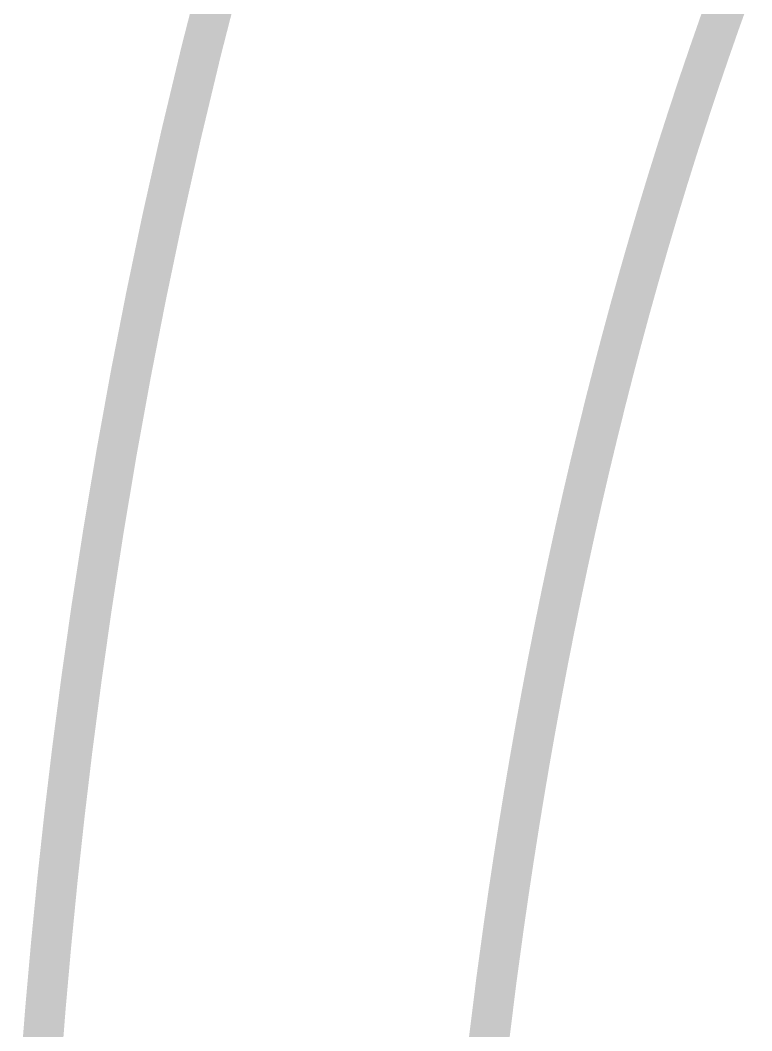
# Model space of a CAD drawing. Header units: millimetres. Extents: x 235 to 830, y 272 to 692.
# Drawn here: x 625.7052 to 625.9355, y 334.8395 to 335.1575 of the extents above; entities that cross this region are included whole.
import ezdxf

# ---------------------------------------------------------------- set-up
doc = ezdxf.new("R2010")
doc.units = ezdxf.units.MM
doc.layers.add('Mechanical1', color=6, linetype='Continuous')

msp = doc.modelspace()

# ---------------------------------------------------------------- linework, layer by layer
at = {"layer": 'Mechanical1', "const_width": 0.0127}
for points in [[(625.76216, 335.1478), (625.76892, 335.17416)], [(625.92556, 335.1572), (625.92912, 335.1671)], [(625.92209, 335.14727), (625.92556, 335.1572)], [(625.75582, 335.12136), (625.76216, 335.1478)], [(625.91869, 335.13731), (625.92209, 335.14727)], [(625.91538, 335.12731), (625.91869, 335.13731)], [(625.91215, 335.11728), (625.91538, 335.12731)], [(625.74987, 335.09484), (625.75582, 335.12136)], [(625.909, 335.10723), (625.91215, 335.11728)], [(625.90593, 335.09714), (625.909, 335.10723)], [(625.90294, 335.08703), (625.90593, 335.09714)], [(625.74477, 335.07046), (625.74987, 335.09484)], [(625.90002, 335.07689), (625.90294, 335.08703)], [(625.89718, 335.06673), (625.90002, 335.07689)], [(625.73999, 335.04601), (625.74477, 335.07046)], [(625.89443, 335.05654), (625.89718, 335.06673)], [(625.89227, 335.04838), (625.89443, 335.05654)], [(625.88965, 335.03815), (625.89227, 335.04838)], [(625.73554, 335.02151), (625.73999, 335.04601)], [(625.8871, 335.0279), (625.88965, 335.03815)], [(625.88462, 335.01763), (625.8871, 335.0279)], [(625.73142, 334.99696), (625.73554, 335.02151)], [(625.88222, 335.00734), (625.88462, 335.01763)], [(625.87989, 334.99703), (625.88222, 335.00734)], [(625.72762, 334.97235), (625.73142, 334.99696)], [(625.87764, 334.98671), (625.87989, 334.99703)], [(625.87545, 334.97636), (625.87764, 334.98671)], [(625.87334, 334.96601), (625.87545, 334.97636)], [(625.72444, 334.94994), (625.72762, 334.97235)], [(625.87129, 334.95563), (625.87334, 334.96601)], [(625.86932, 334.94525), (625.87129, 334.95563)], [(625.72152, 334.92749), (625.72444, 334.94994)], [(625.86741, 334.93485), (625.86932, 334.94525)], [(625.86557, 334.92444), (625.86741, 334.93485)], [(625.71911, 334.90726), (625.72152, 334.92749)], [(625.8638, 334.91402), (625.86557, 334.92444)], [(625.8621, 334.9036), (625.8638, 334.91402)], [(625.71691, 334.88701), (625.71911, 334.90726)], [(625.86046, 334.89316), (625.8621, 334.9036)], [(625.85889, 334.88272), (625.86046, 334.89316)], [(625.71492, 334.86672), (625.71691, 334.88701)], [(625.85738, 334.87227), (625.85889, 334.88272)], [(625.8551, 334.85554), (625.85738, 334.87227)], [(625.71312, 334.84642), (625.71492, 334.86672)], [(625.85223, 334.83252), (625.8551, 334.85554)], [(625.71153, 334.8261), (625.71312, 334.84642)]]:
    msp.add_lwpolyline(points, dxfattribs=at)
at = {"layer": 'Mechanical1', "const_width": 0.00635}
for points in [[(625.92239, 335.1572, 1), (625.92874, 335.1572, 1)], [(625.92239, 335.1572, 1), (625.92874, 335.1572, 1)], [(625.75899, 335.1478, 1), (625.76534, 335.1478, 1)], [(625.75899, 335.1478, 1), (625.76534, 335.1478, 1)], [(625.91891, 335.14727, 1), (625.92526, 335.14727, 1)], [(625.91891, 335.14727, 1), (625.92526, 335.14727, 1)], [(625.91552, 335.13731, 1), (625.92187, 335.13731, 1)], [(625.91552, 335.13731, 1), (625.92187, 335.13731, 1)], [(625.91221, 335.12731, 1), (625.91856, 335.12731, 1)], [(625.91221, 335.12731, 1), (625.91856, 335.12731, 1)], [(625.75264, 335.12136, 1), (625.75899, 335.12136, 1)], [(625.75264, 335.12136, 1), (625.75899, 335.12136, 1)], [(625.90898, 335.11728, 1), (625.91533, 335.11728, 1)], [(625.90898, 335.11728, 1), (625.91533, 335.11728, 1)], [(625.90582, 335.10723, 1), (625.91217, 335.10723, 1)], [(625.90582, 335.10723, 1), (625.91217, 335.10723, 1)], [(625.90275, 335.09714, 1), (625.9091, 335.09714, 1)], [(625.90275, 335.09714, 1), (625.9091, 335.09714, 1)], [(625.74669, 335.09484, 1), (625.75304, 335.09484, 1)], [(625.74669, 335.09484, 1), (625.75304, 335.09484, 1)], [(625.89976, 335.08703, 1), (625.90611, 335.08703, 1)], [(625.89976, 335.08703, 1), (625.90611, 335.08703, 1)], [(625.89685, 335.07689, 1), (625.9032, 335.07689, 1)], [(625.89685, 335.07689, 1), (625.9032, 335.07689, 1)], [(625.74159, 335.07046, 1), (625.74794, 335.07046, 1)], [(625.74159, 335.07046, 1), (625.74794, 335.07046, 1)], [(625.89401, 335.06673, 1), (625.90036, 335.06673, 1)], [(625.89401, 335.06673, 1), (625.90036, 335.06673, 1)], [(625.89125, 335.05654, 1), (625.8976, 335.05654, 1)], [(625.89125, 335.05654, 1), (625.8976, 335.05654, 1)], [(625.8891, 335.04838, 1), (625.89545, 335.04838, 1)], [(625.8891, 335.04838, 1), (625.89545, 335.04838, 1)], [(625.73682, 335.04601, 1), (625.74317, 335.04601, 1)], [(625.73682, 335.04601, 1), (625.74317, 335.04601, 1)], [(625.88647, 335.03815, 1), (625.89282, 335.03815, 1)], [(625.88647, 335.03815, 1), (625.89282, 335.03815, 1)], [(625.88392, 335.0279, 1), (625.89027, 335.0279, 1)], [(625.88392, 335.0279, 1), (625.89027, 335.0279, 1)], [(625.73237, 335.02151, 1), (625.73872, 335.02151, 1)], [(625.73237, 335.02151, 1), (625.73872, 335.02151, 1)], [(625.88145, 335.01763, 1), (625.8878, 335.01763, 1)], [(625.88145, 335.01763, 1), (625.8878, 335.01763, 1)], [(625.87905, 335.00734, 1), (625.8854, 335.00734, 1)], [(625.87905, 335.00734, 1), (625.8854, 335.00734, 1)], [(625.72825, 334.99696, 1), (625.7346, 334.99696, 1)], [(625.72825, 334.99696, 1), (625.7346, 334.99696, 1)], [(625.87672, 334.99703, 1), (625.88307, 334.99703, 1)], [(625.87672, 334.99703, 1), (625.88307, 334.99703, 1)], [(625.87446, 334.98671, 1), (625.88081, 334.98671, 1)], [(625.87446, 334.98671, 1), (625.88081, 334.98671, 1)], [(625.87228, 334.97636, 1), (625.87863, 334.97636, 1)], [(625.87228, 334.97636, 1), (625.87863, 334.97636, 1)], [(625.72444, 334.97235, 1), (625.73079, 334.97235, 1)], [(625.72444, 334.97235, 1), (625.73079, 334.97235, 1)], [(625.87016, 334.96601, 1), (625.87651, 334.96601, 1)], [(625.87016, 334.96601, 1), (625.87651, 334.96601, 1)], [(625.86812, 334.95563, 1), (625.87447, 334.95563, 1)], [(625.86812, 334.95563, 1), (625.87447, 334.95563, 1)], [(625.72126, 334.94994, 1), (625.72761, 334.94994, 1)], [(625.72126, 334.94994, 1), (625.72761, 334.94994, 1)], [(625.86614, 334.94525, 1), (625.87249, 334.94525, 1)], [(625.86614, 334.94525, 1), (625.87249, 334.94525, 1)], [(625.86424, 334.93485, 1), (625.87059, 334.93485, 1)], [(625.86424, 334.93485, 1), (625.87059, 334.93485, 1)], [(625.71834, 334.92749, 1), (625.72469, 334.92749, 1)], [(625.71834, 334.92749, 1), (625.72469, 334.92749, 1)], [(625.8624, 334.92444, 1), (625.86875, 334.92444, 1)], [(625.8624, 334.92444, 1), (625.86875, 334.92444, 1)], [(625.86063, 334.91402, 1), (625.86698, 334.91402, 1)], [(625.86063, 334.91402, 1), (625.86698, 334.91402, 1)], [(625.71593, 334.90726, 1), (625.72228, 334.90726, 1)], [(625.71593, 334.90726, 1), (625.72228, 334.90726, 1)], [(625.85892, 334.9036, 1), (625.86527, 334.9036, 1)], [(625.85892, 334.9036, 1), (625.86527, 334.9036, 1)], [(625.85729, 334.89316, 1), (625.86364, 334.89316, 1)], [(625.85729, 334.89316, 1), (625.86364, 334.89316, 1)], [(625.71373, 334.88701, 1), (625.72008, 334.88701, 1)], [(625.71373, 334.88701, 1), (625.72008, 334.88701, 1)], [(625.85571, 334.88272, 1), (625.86206, 334.88272, 1)], [(625.85571, 334.88272, 1), (625.86206, 334.88272, 1)], [(625.8542, 334.87227, 1), (625.86055, 334.87227, 1)], [(625.8542, 334.87227, 1), (625.86055, 334.87227, 1)], [(625.71174, 334.86672, 1), (625.71809, 334.86672, 1)], [(625.71174, 334.86672, 1), (625.71809, 334.86672, 1)], [(625.85192, 334.85554, 1), (625.85827, 334.85554, 1)], [(625.85192, 334.85554, 1), (625.85827, 334.85554, 1)], [(625.70995, 334.84642, 1), (625.7163, 334.84642, 1)], [(625.70995, 334.84642, 1), (625.7163, 334.84642, 1)]]:
    msp.add_lwpolyline(points, format="xyb", close=True, dxfattribs=at)

doc.saveas('drawing.dxf')
